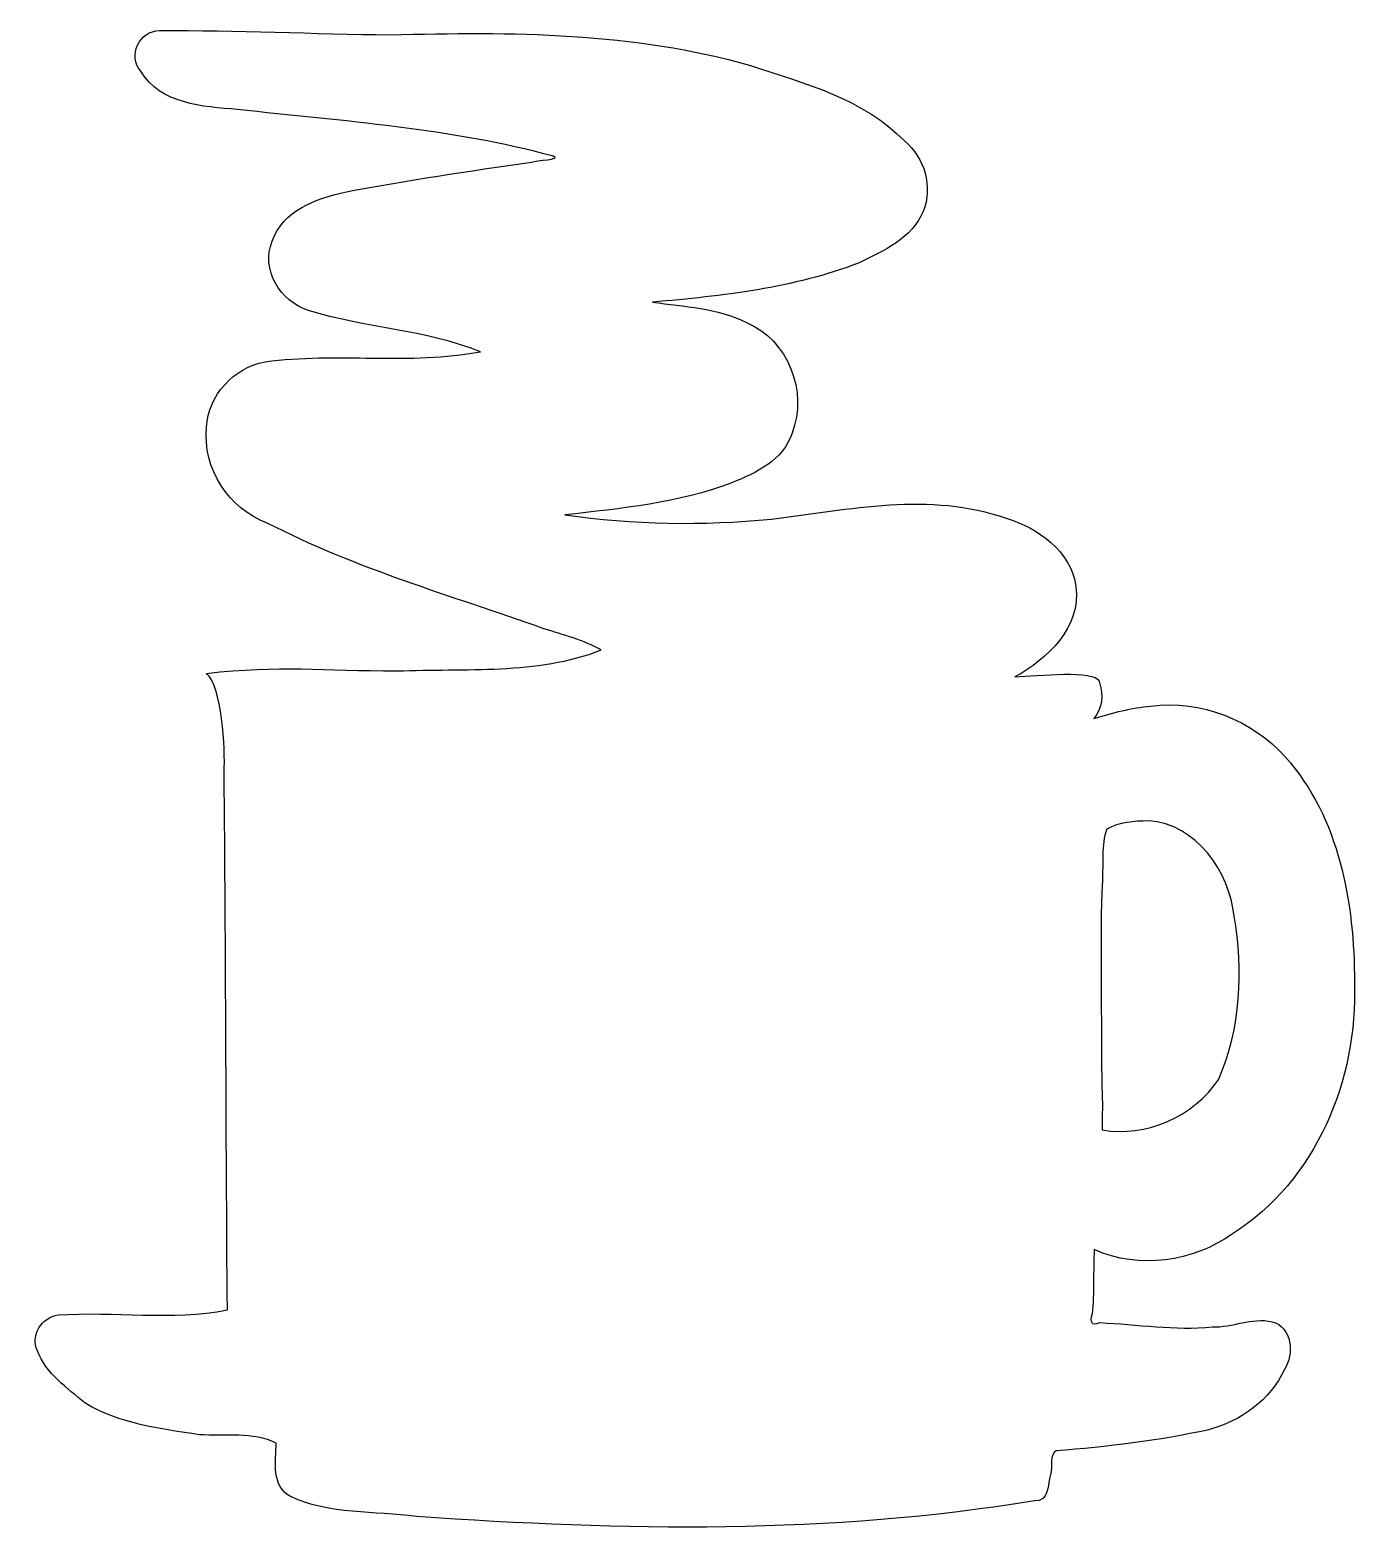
# Model space of a CAD drawing. Header units: centimetres. Extents: x -6.9 to 8.4, y -9 to 8.3.
import ezdxf

# ---------------------------------------------------------------- set-up
doc = ezdxf.new("R2010")
doc.units = ezdxf.units.CM
doc.header["$MEASUREMENT"] = 0
doc.layers.add('Layer 1', color=7, linetype='Continuous')

msp = doc.modelspace()

# ---------------------------------------------------------------- linework, layer by layer
at = {"layer": 'Layer 1'}
for points, knots in [([(-5.39046, 8.26181), (-5.61776, 8.26494), (-5.76256, 7.96445), (-5.6046, 7.79465), (-5.6046, 7.79465), (-5.38008, 7.41639), (-4.88945, 7.38532), (-4.49396, 7.35419), (-4.49396, 7.35419), (-3.27523, 7.21878), (-2.04002, 7.13791), (-0.85401, 6.81539), (-0.85401, 6.81539), (-0.76065, 6.7793), (-1.04767, 6.77023), (-1.10884, 6.74869), (-1.10884, 6.74869), (-1.82704, 6.64534), (-2.54589, 6.53881), (-3.2582, 6.40367), (-3.2582, 6.40367), (-3.58777, 6.32645), (-3.97082, 6.1914), (-4.09152, 5.84087), (-4.09152, 5.84087), (-4.23141, 5.51376), (-3.99602, 5.14187), (-3.67645, 5.04133), (-3.67645, 5.04133), (-3.02696, 4.84063), (-2.32771, 4.81973), (-1.69621, 4.56591), (-1.69621, 4.56591), (-2.50972, 4.41343), (-3.35437, 4.56275), (-4.1742, 4.45098), (-4.1742, 4.45098), (-4.53352, 4.38361), (-4.82909, 4.06734), (-4.84723, 3.69775), (-4.84723, 3.69775), (-4.89911, 3.22443), (-4.58989, 2.75631), (-4.14962, 2.59589), (-4.14962, 2.59589), (-3.1391, 2.073), (-2.03637, 1.75975), (-0.96729, 1.37984), (-0.96729, 1.37984), (-0.74056, 1.31053), (-0.50989, 1.24658), (-0.3055, 1.1346), (-0.3055, 1.1346), (-1.04993, 0.84528), (-1.87093, 0.92782), (-2.65533, 0.89316), (-2.65533, 0.89316), (-3.51117, 0.8968), (-3.99762, 0.9613), (-4.85093, 0.86588), (-4.85093, 0.86588), (-4.67213, 0.73257), (-4.63094, -0.01119), (-4.6461, -0.27264), (-4.6461, -0.27264), (-4.62412, -2.33495), (-4.62621, -4.39743), (-4.60828, -6.45977), (-4.60828, -6.45977), (-5.24961, -6.58329), (-5.91046, -6.47232), (-6.55628, -6.51682), (-6.55628, -6.51682), (-6.74359, -6.54441), (-6.8788, -6.74887), (-6.7944, -6.92941), (-6.7944, -6.92941), (-6.6978, -7.19151), (-6.45095, -7.35678), (-6.24779, -7.52969), (-6.24779, -7.52969), (-5.85432, -7.76927), (-5.38119, -7.82896), (-4.93157, -7.89514), (-4.93157, -7.89514), (-4.6375, -7.91604), (-4.31193, -7.86084), (-4.04522, -7.99105), (-4.04522, -7.99105), (-4.05354, -8.1986), (-4.10339, -8.49059), (-3.88068, -8.60786), (-3.88068, -8.60786), (-3.43048, -8.81484), (-2.91413, -8.77353), (-2.43215, -8.83626), (-2.43215, -8.83626), (-0.06423, -9.00151), (2.33241, -9.048), (4.68046, -8.65438), (4.68046, -8.65438), (4.8467, -8.67135), (4.83507, -8.46717), (4.86297, -8.3532), (4.86297, -8.3532), (4.89066, -8.27214), (4.85222, -8.1194), (4.92826, -8.07982), (4.92826, -8.07982), (5.51777, -8.03546), (6.10979, -7.96425), (6.68612, -7.83726), (6.68612, -7.83726), (7.05584, -7.73897), (7.39299, -7.49677), (7.55594, -7.14521), (7.55594, -7.14521), (7.67157, -6.96753), (7.64739, -6.65629), (7.4129, -6.59454), (7.4129, -6.59454), (7.18141, -6.54258), (6.95994, -6.66323), (6.72759, -6.65423), (6.72759, -6.65423), (6.29549, -6.69776), (5.86226, -6.62573), (5.43266, -6.60529), (5.43266, -6.60529), (5.33047, -6.64195), (5.31307, -6.60168), (5.34253, -6.50525), (5.34253, -6.50525), (5.37129, -6.25934), (5.35335, -6.01109), (5.36816, -5.76441), (5.36816, -5.76441), (5.88322, -5.99893), (6.50647, -5.90616), (6.96062, -5.58169), (6.96062, -5.58169), (7.9218, -4.97547), (8.4022, -3.80646), (8.36209, -2.69359), (8.36209, -2.69359), (8.36299, -1.77889), (8.19204, -0.79916), (7.56834, -0.09737), (7.56834, -0.09737), (7.18237, 0.33009), (6.59651, 0.56511), (6.0197, 0.48967), (6.0197, 0.48967), (5.79609, 0.46717), (5.57819, 0.41435), (5.36486, 0.34498), (5.36486, 0.34498), (5.46229, 0.47372), (5.47628, 0.60184), (5.42278, 0.77645), (5.42278, 0.77645), (5.37098, 0.90603), (4.72263, 0.83924), (4.45452, 0.82536), (4.45452, 0.82536), (4.83062, 1.02991), (5.21903, 1.3997), (5.15732, 1.86385), (5.15732, 1.86385), (5.09794, 2.2713), (4.72367, 2.54062), (4.35365, 2.65099), (4.35365, 2.65099), (3.48328, 2.96115), (2.54237, 2.75025), (1.65523, 2.64177), (1.65523, 2.64177), (0.86429, 2.56215), (0.05976, 2.57749), (-0.72552, 2.68985), (-0.72552, 2.68985), (-0.0774, 2.76104), (0.58321, 2.82708), (1.19519, 3.05779), (1.19519, 3.05779), (1.47698, 3.16966), (1.79028, 3.31971), (1.88972, 3.62912), (1.88972, 3.62912), (2.07693, 4.10558), (1.84285, 4.70721), (1.36469, 4.90408), (1.36469, 4.90408), (1.02957, 5.06943), (0.64824, 5.08731), (0.28568, 5.13642), (0.28568, 5.13642), (1.08774, 5.21058), (1.90771, 5.29529), (2.66153, 5.58992), (2.66153, 5.58992), (2.94136, 5.72536), (3.27353, 5.8744), (3.39784, 6.18152), (3.39784, 6.18152), (3.51536, 6.46335), (3.41527, 6.80122), (3.1837, 6.99264), (3.1837, 6.99264), (2.71796, 7.47452), (2.03157, 7.65653), (1.41123, 7.86081), (1.41123, 7.86081), (0.06861, 8.24805), (-1.3452, 8.24951), (-2.73222, 8.21385), (-2.73222, 8.21385), (-3.61841, 8.2236), (-4.50408, 8.26774), (-5.39046, 8.26181)], [0, 0, 0, 0, 0.01785714, 0.01785714, 0.01785714, 0.01785714, 0.03571429, 0.03571429, 0.03571429, 0.03571429, 0.05357143, 0.05357143, 0.05357143, 0.05357143, 0.07142857, 0.07142857, 0.07142857, 0.07142857, 0.08928571, 0.08928571, 0.08928571, 0.08928571, 0.10714286, 0.10714286, 0.10714286, 0.10714286, 0.125, 0.125, 0.125, 0.125, 0.14285714, 0.14285714, 0.14285714, 0.14285714, 0.16071429, 0.16071429, 0.16071429, 0.16071429, 0.17857143, 0.17857143, 0.17857143, 0.17857143, 0.19642857, 0.19642857, 0.19642857, 0.19642857, 0.21428571, 0.21428571, 0.21428571, 0.21428571, 0.23214286, 0.23214286, 0.23214286, 0.23214286, 0.25, 0.25, 0.25, 0.25, 0.26785714, 0.26785714, 0.26785714, 0.26785714, 0.28571429, 0.28571429, 0.28571429, 0.28571429, 0.30357143, 0.30357143, 0.30357143, 0.30357143, 0.32142857, 0.32142857, 0.32142857, 0.32142857, 0.33928571, 0.33928571, 0.33928571, 0.33928571, 0.35714286, 0.35714286, 0.35714286, 0.35714286, 0.375, 0.375, 0.375, 0.375, 0.39285714, 0.39285714, 0.39285714, 0.39285714, 0.41071429, 0.41071429, 0.41071429, 0.41071429, 0.42857143, 0.42857143, 0.42857143, 0.42857143, 0.44642857, 0.44642857, 0.44642857, 0.44642857, 0.46428571, 0.46428571, 0.46428571, 0.46428571, 0.48214286, 0.48214286, 0.48214286, 0.48214286, 0.5, 0.5, 0.5, 0.5, 0.51785714, 0.51785714, 0.51785714, 0.51785714, 0.53571429, 0.53571429, 0.53571429, 0.53571429, 0.55357143, 0.55357143, 0.55357143, 0.55357143, 0.57142857, 0.57142857, 0.57142857, 0.57142857, 0.58928571, 0.58928571, 0.58928571, 0.58928571, 0.60714286, 0.60714286, 0.60714286, 0.60714286, 0.625, 0.625, 0.625, 0.625, 0.64285714, 0.64285714, 0.64285714, 0.64285714, 0.66071429, 0.66071429, 0.66071429, 0.66071429, 0.67857143, 0.67857143, 0.67857143, 0.67857143, 0.69642857, 0.69642857, 0.69642857, 0.69642857, 0.71428571, 0.71428571, 0.71428571, 0.71428571, 0.73214286, 0.73214286, 0.73214286, 0.73214286, 0.75, 0.75, 0.75, 0.75, 0.76785714, 0.76785714, 0.76785714, 0.76785714, 0.78571429, 0.78571429, 0.78571429, 0.78571429, 0.80357143, 0.80357143, 0.80357143, 0.80357143, 0.82142857, 0.82142857, 0.82142857, 0.82142857, 0.83928571, 0.83928571, 0.83928571, 0.83928571, 0.85714286, 0.85714286, 0.85714286, 0.85714286, 0.875, 0.875, 0.875, 0.875, 0.89285714, 0.89285714, 0.89285714, 0.89285714, 0.91071429, 0.91071429, 0.91071429, 0.91071429, 0.92857143, 0.92857143, 0.92857143, 0.92857143, 0.94642857, 0.94642857, 0.94642857, 0.94642857, 0.96428571, 0.96428571, 0.96428571, 0.96428571, 1, 1, 1, 1]), ([(5.99076, -0.82993), (6.54433, -0.86831), (6.91872, -1.41591), (6.97964, -1.92713), (6.97964, -1.92713), (7.08086, -2.55082), (7.0578, -3.22131), (6.80022, -3.80236), (6.80022, -3.80236), (6.51669, -4.23644), (5.96138, -4.47474), (5.45829, -4.38858), (5.45829, -4.38858), (5.46028, -4.22486), (5.46569, -4.06009), (5.45498, -3.89497), (5.45498, -3.89497), (5.45132, -3.38101), (5.43603, -1.7311), (5.46167, -1.52282), (5.46167, -1.52282), (5.47256, -1.32677), (5.44639, -1.10947), (5.5112, -0.92833), (5.5112, -0.92833), (5.653, -0.83902), (5.82749, -0.83941), (5.99076, -0.82993)], [0, 0, 0, 0, 0.125, 0.125, 0.125, 0.125, 0.25, 0.25, 0.25, 0.25, 0.375, 0.375, 0.375, 0.375, 0.5, 0.5, 0.5, 0.5, 0.625, 0.625, 0.625, 0.625, 0.75, 0.75, 0.75, 0.75, 1, 1, 1, 1])]:
    msp.add_open_spline(points, degree=3, knots=knots, dxfattribs=at)

doc.saveas('drawing.dxf')
